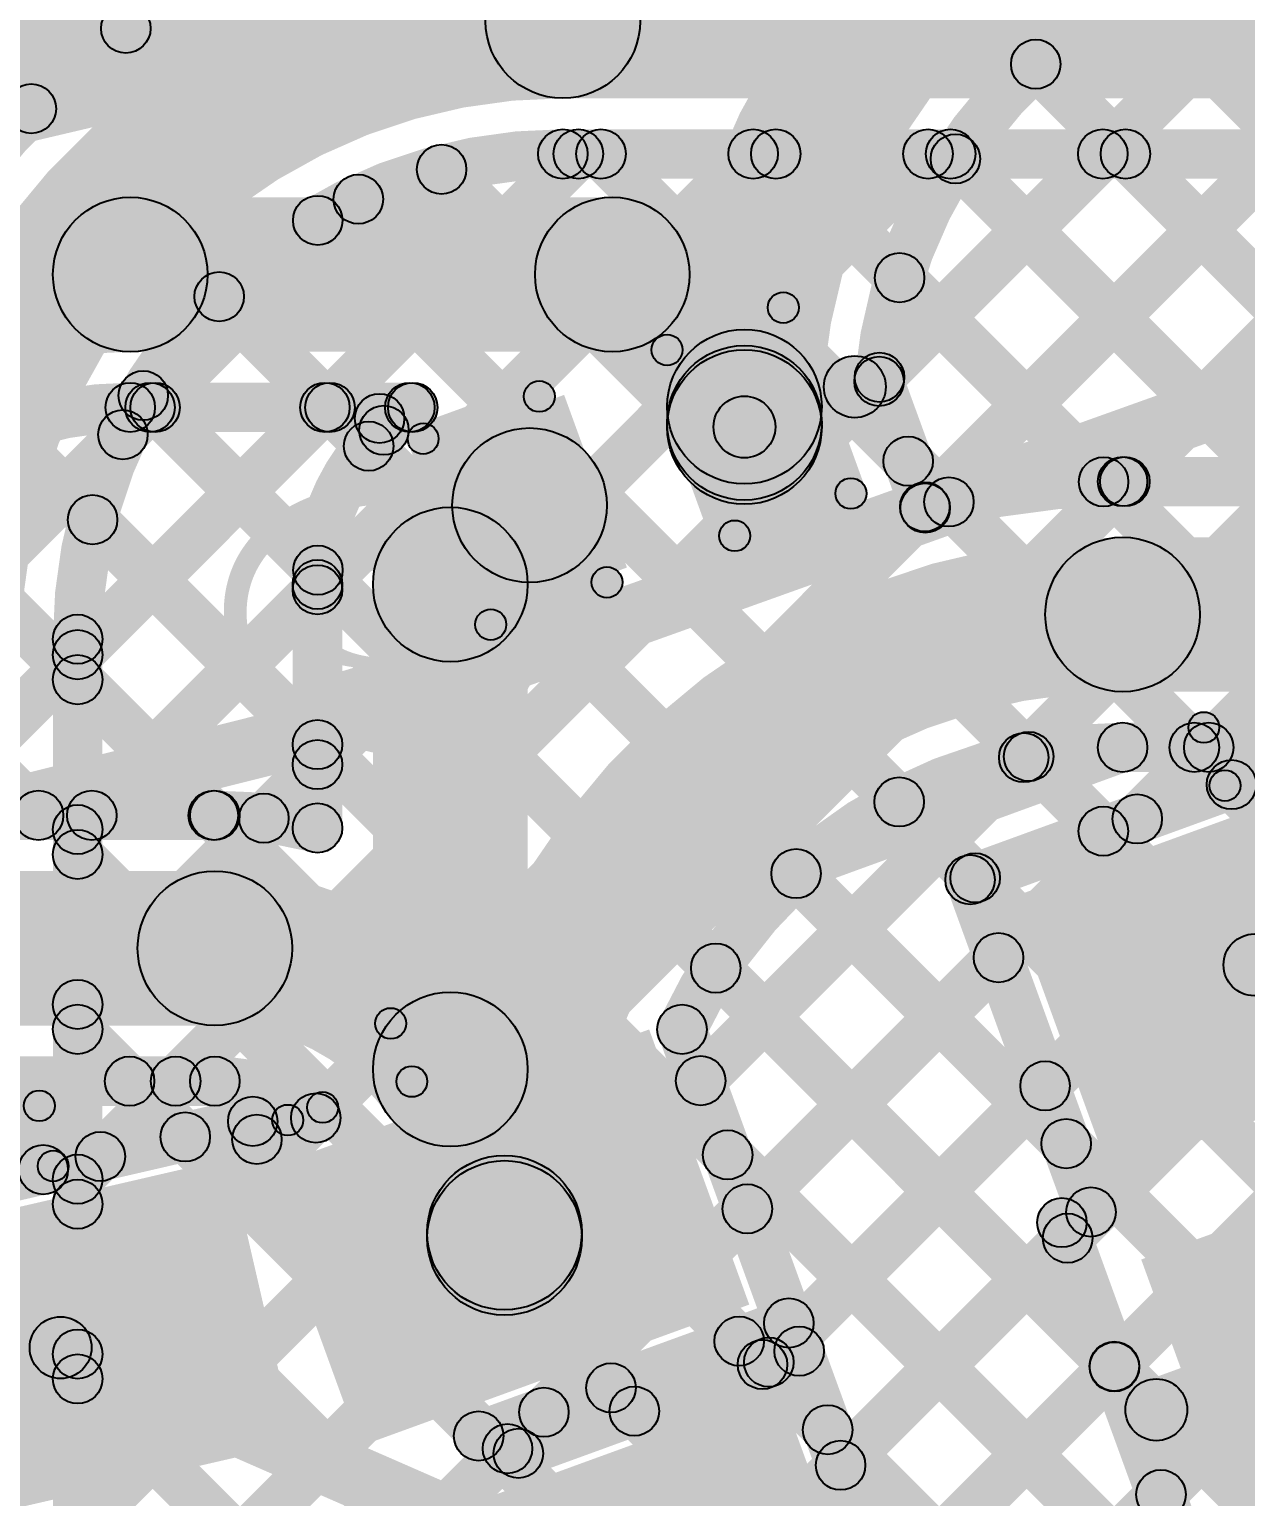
# Model space of a CAD drawing. Header units: millimetres. Extents: x -2.17 to 2.17, y -2.17 to 2.17.
# Drawn here: x 0.4357 to 0.6325, y -1.6943 to -1.457 of the extents above; entities that cross this region are included whole.
import ezdxf

# ---------------------------------------------------------------- set-up
doc = ezdxf.new("R2010")
doc.units = ezdxf.units.MM
doc.header["$MEASUREMENT"] = 0
for name, color, linetype in [('BottomLayer', 5, 'Continuous'), ('Mechanical2', 216, 'Continuous'), ('TopLayer', 1, 'Continuous'), ('TopOverlay', 2, 'Continuous'), ('TopPaste', 8, 'Continuous'), ('TopSolder', 216, 'Continuous')]:
    doc.layers.add(name, color=color, linetype=linetype)

# ---------------------------------------------------------------- blocks, each defined once
blk = doc.blocks.new('WS2812B_M____140')
at = {"layer": 'TopLayer'}
blk.add_hatch(color=1, dxfattribs=at).paths.add_polyline_path([(0.03504, 0.05079), (0.09409, 0.05079), (0.09409, 0.01142), (0.03504, 0.01142)])
at = {"layer": 'TopOverlay'}
for points in [[(-0.07, 0.0675), (-0.07, 0.0725), (0.07, 0.0725), (0.07, 0.0675)], [(0.0675, 0.07), (0.0725, 0.07), (0.0725, 0.06), (0.0675, 0.06)]]:
    blk.add_hatch(color=2, dxfattribs=at).paths.add_polyline_path(points)
h = blk.add_hatch(color=2, dxfattribs=at)
edge = h.paths.add_edge_path()
edge.add_arc((0.07, 0.07), 0.0025, 0, 360)
h = blk.add_hatch(color=2, dxfattribs=at)
edge = h.paths.add_edge_path()
edge.add_arc((0.07, 0.07), 0.0025, 0, 360)
h = blk.add_hatch(color=2, dxfattribs=at)
edge = h.paths.add_edge_path()
edge.add_arc((0.07, 0.06), 0.0025, 0, 360)
at = {"layer": 'TopPaste'}
blk.add_hatch(color=8, dxfattribs=at).paths.add_polyline_path([(0.03504, 0.05079), (0.09409, 0.05079), (0.09409, 0.01142), (0.03504, 0.01142)])
at = {"layer": 'TopSolder'}
blk.add_hatch(color=216, dxfattribs=at).paths.add_polyline_path([(0.03104, 0.05479), (0.09809, 0.05479), (0.09809, 0.00742), (0.03104, 0.00742)])
at = {"layer": 'TopOverlay'}
for centre in [(0.07, 0.07), (0.07, 0.07), (0.07, 0.06)]:
    blk.add_circle(centre, 0.0025, dxfattribs=at)
blk = doc.blocks.new('WS2812B_M____141')
at = {"layer": 'TopLayer'}
for points in [[(-0.09409, 0.05079), (-0.03504, 0.05079), (-0.03504, 0.01142), (-0.09409, 0.01142)], [(0.03504, 0.05079), (0.09409, 0.05079), (0.09409, 0.01142), (0.03504, 0.01142)], [(-0.09409, -0.01142), (-0.03504, -0.01142), (-0.03504, -0.05079), (-0.09409, -0.05079)], [(0.03504, -0.01142), (0.09409, -0.01142), (0.09409, -0.05079), (0.03504, -0.05079)]]:
    blk.add_hatch(color=1, dxfattribs=at).paths.add_polyline_path(points)
at = {"layer": 'TopOverlay'}
h = blk.add_hatch(color=2, dxfattribs=at)
edge = h.paths.add_edge_path()
edge.add_arc((-0.07, 0.07), 0.0025, 0, 360)
h = blk.add_hatch(color=2, dxfattribs=at)
edge = h.paths.add_edge_path()
edge.add_arc((-0.07, 0.07), 0.0025, 0, 360)
for points in [[(-0.07, 0.0675), (-0.07, 0.0725), (0.07, 0.0725), (0.07, 0.0675)], [(-0.0725, 0.07), (-0.0675, 0.07), (-0.0675, 0.06), (-0.0725, 0.06)], [(0.0675, 0.07), (0.0725, 0.07), (0.0725, 0.06), (0.0675, 0.06)]]:
    blk.add_hatch(color=2, dxfattribs=at).paths.add_polyline_path(points)
h = blk.add_hatch(color=2, dxfattribs=at)
edge = h.paths.add_edge_path()
edge.add_arc((0.07, 0.07), 0.0025, 0, 360)
h = blk.add_hatch(color=2, dxfattribs=at)
edge = h.paths.add_edge_path()
edge.add_arc((0.07, 0.07), 0.0025, 0, 360)
h = blk.add_hatch(color=2, dxfattribs=at)
edge = h.paths.add_edge_path()
edge.add_arc((-0.091, 0.061), 0.0025, 0, 360)
h = blk.add_hatch(color=2, dxfattribs=at)
edge = h.paths.add_edge_path()
edge.add_arc((-0.085, 0.061), 0.0025, 0, 360)
h = blk.add_hatch(color=2, dxfattribs=at)
edge = h.paths.add_edge_path()
edge.add_arc((-0.07, 0.06), 0.0025, 0, 360)
h = blk.add_hatch(color=2, dxfattribs=at)
edge = h.paths.add_edge_path()
edge.add_arc((0.07, 0.06), 0.0025, 0, 360)
at = {"layer": 'TopPaste'}
for points in [[(-0.09409, 0.05079), (-0.03504, 0.05079), (-0.03504, 0.01142), (-0.09409, 0.01142)], [(0.03504, 0.05079), (0.09409, 0.05079), (0.09409, 0.01142), (0.03504, 0.01142)], [(-0.09409, -0.01142), (-0.03504, -0.01142), (-0.03504, -0.05079), (-0.09409, -0.05079)], [(0.03504, -0.01142), (0.09409, -0.01142), (0.09409, -0.05079), (0.03504, -0.05079)]]:
    blk.add_hatch(color=8, dxfattribs=at).paths.add_polyline_path(points)
at = {"layer": 'TopSolder'}
for points in [[(-0.09809, 0.05479), (-0.03104, 0.05479), (-0.03104, 0.00742), (-0.09809, 0.00742)], [(0.03104, 0.05479), (0.09809, 0.05479), (0.09809, 0.00742), (0.03104, 0.00742)], [(-0.09809, -0.00742), (-0.03104, -0.00742), (-0.03104, -0.05479), (-0.09809, -0.05479)], [(0.03104, -0.00742), (0.09809, -0.00742), (0.09809, -0.05479), (0.03104, -0.05479)]]:
    blk.add_hatch(color=216, dxfattribs=at).paths.add_polyline_path(points)
at = {"layer": 'TopOverlay', "const_width": 0.005}
blk.add_lwpolyline([(-0.085, 0.061, 1), (-0.091, 0.061, 1)], format="xyb", close=True, dxfattribs=at)
at = {"layer": 'TopOverlay'}
for centre in [(-0.07, 0.07), (-0.07, 0.07), (0.07, 0.07), (0.07, 0.07), (-0.091, 0.061), (-0.085, 0.061), (-0.07, 0.06), (0.07, 0.06)]:
    blk.add_circle(centre, 0.0025, dxfattribs=at)
blk = doc.blocks.new('C__0402_317')
at = {"layer": 'TopLayer'}
for points in [[(-0.0275, -0.0125), (-0.0275, 0.0125), (-0.0095, 0.0125), (-0.0095, -0.0125)], [(0.0095, -0.0125), (0.0095, 0.0125), (0.0275, 0.0125), (0.0275, -0.0125)]]:
    blk.add_hatch(color=1, dxfattribs=at).paths.add_polyline_path(points)
at = {"layer": 'TopOverlay'}
h = blk.add_hatch(color=2, dxfattribs=at)
edge = h.paths.add_edge_path()
edge.add_arc((-0.031, 0.016), 0.0025, 0, 360)
h = blk.add_hatch(color=2, dxfattribs=at)
edge = h.paths.add_edge_path()
edge.add_arc((-0.031, 0.016), 0.0025, 0, 360)
for points in [[(-0.011, 0.0185), (-0.011, 0.0135), (-0.031, 0.0135), (-0.031, 0.0185)], [(0.031, 0.0185), (0.031, 0.0135), (0.011, 0.0135), (0.011, 0.0185)], [(-0.0285, -0.016), (-0.0335, -0.016), (-0.0335, 0.016), (-0.0285, 0.016)], [(0.0335, -0.016), (0.0285, -0.016), (0.0285, 0.016), (0.0335, 0.016)], [(-0.011, -0.0135), (-0.011, -0.0185), (-0.031, -0.0185), (-0.031, -0.0135)], [(0.031, -0.0135), (0.031, -0.0185), (0.011, -0.0185), (0.011, -0.0135)]]:
    blk.add_hatch(color=2, dxfattribs=at).paths.add_polyline_path(points)
h = blk.add_hatch(color=2, dxfattribs=at)
edge = h.paths.add_edge_path()
edge.add_arc((-0.011, 0.016), 0.0025, 0, 360)
h = blk.add_hatch(color=2, dxfattribs=at)
edge = h.paths.add_edge_path()
edge.add_arc((0.011, 0.016), 0.0025, 0, 360)
h = blk.add_hatch(color=2, dxfattribs=at)
edge = h.paths.add_edge_path()
edge.add_arc((0.031, 0.016), 0.0025, 0, 360)
h = blk.add_hatch(color=2, dxfattribs=at)
edge = h.paths.add_edge_path()
edge.add_arc((0.031, 0.016), 0.0025, 0, 360)
h = blk.add_hatch(color=2, dxfattribs=at)
edge = h.paths.add_edge_path()
edge.add_arc((-0.031, -0.016), 0.0025, 0, 360)
h = blk.add_hatch(color=2, dxfattribs=at)
edge = h.paths.add_edge_path()
edge.add_arc((-0.031, -0.016), 0.0025, 0, 360)
h = blk.add_hatch(color=2, dxfattribs=at)
edge = h.paths.add_edge_path()
edge.add_arc((-0.011, -0.016), 0.0025, 0, 360)
h = blk.add_hatch(color=2, dxfattribs=at)
edge = h.paths.add_edge_path()
edge.add_arc((0.011, -0.016), 0.0025, 0, 360)
h = blk.add_hatch(color=2, dxfattribs=at)
edge = h.paths.add_edge_path()
edge.add_arc((0.031, -0.016), 0.0025, 0, 360)
h = blk.add_hatch(color=2, dxfattribs=at)
edge = h.paths.add_edge_path()
edge.add_arc((0.031, -0.016), 0.0025, 0, 360)
at = {"layer": 'TopPaste'}
for points in [[(-0.0275, -0.0125), (-0.0275, 0.0125), (-0.0095, 0.0125), (-0.0095, -0.0125)], [(0.0095, -0.0125), (0.0095, 0.0125), (0.0275, 0.0125), (0.0275, -0.0125)]]:
    blk.add_hatch(color=8, dxfattribs=at).paths.add_polyline_path(points)
at = {"layer": 'TopSolder'}
for points in [[(-0.02986, -0.01486), (-0.02986, 0.01486), (-0.00714, 0.01486), (-0.00714, -0.01486)], [(0.00714, -0.01486), (0.00714, 0.01486), (0.02986, 0.01486), (0.02986, -0.01486)]]:
    blk.add_hatch(color=216, dxfattribs=at).paths.add_polyline_path(points)
at = {"layer": 'TopOverlay'}
for centre in [(-0.031, 0.016), (-0.031, 0.016), (-0.011, 0.016), (0.011, 0.016), (0.031, 0.016), (0.031, 0.016), (-0.031, -0.016), (-0.031, -0.016), (-0.011, -0.016), (0.011, -0.016), (0.031, -0.016), (0.031, -0.016)]:
    blk.add_circle(centre, 0.0025, dxfattribs=at)

msp = doc.modelspace()

# ---------------------------------------------------------------- hatches: boundary and pattern name
at = {"layer": 'BottomLayer'}
for points in [[(0.34549, -1.54865), (0.33983, -1.54299), (0.92717, -0.95565), (0.93283, -0.96131)], [(0.33983, -1.351), (0.34549, -1.34534), (0.45412, -1.45397), (0.44847, -1.45963)], [(0.33983, -1.37928), (0.34549, -1.37363), (0.43882, -1.46696), (0.43317, -1.47262)], [(0.522, -1.46811), (0.522, -1.44311), (1.388, -1.44311), (1.388, -1.46811)], [(0.522, -1.48111), (0.522, -1.47311), (1.388, -1.47311), (1.388, -1.48111)], [(0.44243, -1.87597), (0.43677, -1.87032), (0.83281, -1.47428), (0.83846, -1.47994)], [(0.44633, -1.84379), (0.44067, -1.83813), (0.80452, -1.47428), (0.81018, -1.47994)], [(0.44633, -1.81551), (0.44067, -1.80985), (0.77624, -1.47428), (0.78189, -1.47994)], [(0.44633, -1.78722), (0.44067, -1.78156), (0.74795, -1.47428), (0.75361, -1.47994)], [(0.44633, -1.58923), (0.44067, -1.58357), (0.54996, -1.47428), (0.55562, -1.47994)], [(0.44633, -1.56095), (0.44067, -1.55529), (0.52168, -1.47428), (0.52734, -1.47994)], [(0.44633, -1.61752), (0.44067, -1.61186), (0.57825, -1.47428), (0.5839, -1.47994)], [(0.44633, -1.73065), (0.44067, -1.725), (0.69139, -1.47428), (0.69704, -1.47994)], [(0.44633, -1.70237), (0.44067, -1.69671), (0.6631, -1.47428), (0.66876, -1.47994)], [(0.44633, -1.75894), (0.44067, -1.75328), (0.71967, -1.47428), (0.72533, -1.47994)], [(0.44633, -1.6458), (0.44067, -1.64014), (0.60653, -1.47428), (0.61219, -1.47994)], [(0.44633, -1.67408), (0.44067, -1.66843), (0.63482, -1.47428), (0.64047, -1.47994)], [(0.52534, -1.47994), (0.531, -1.47428), (0.91211, -1.85539), (0.90645, -1.86105)], [(0.55363, -1.47994), (0.55928, -1.47428), (0.93223, -1.84723), (0.92657, -1.85289)], [(0.58191, -1.47994), (0.58757, -1.47428), (0.95235, -1.83906), (0.94669, -1.84472)], [(0.61019, -1.47994), (0.61585, -1.47428), (0.97067, -1.8291), (0.96502, -1.83476)], [(0.49955, -1.48243), (0.50521, -1.47677), (0.89199, -1.86356), (0.88633, -1.86922)], [(0.45364, -1.52535), (0.44799, -1.51969), (0.48608, -1.4816), (0.49174, -1.48726)], [(0.47952, -1.49069), (0.48518, -1.48503), (0.87187, -1.87172), (0.86621, -1.87738)], [(0.46357, -1.50302), (0.46923, -1.49737), (0.85175, -1.87989), (0.84609, -1.88554)], [(0.45129, -1.51902), (0.45694, -1.51336), (0.83163, -1.88805), (0.82597, -1.89371)], [(0.44309, -1.53911), (0.44875, -1.53345), (0.81144, -1.89615), (0.80578, -1.9018)], [(0.4475, -1.84261), (0.4395, -1.84261), (0.4395, -1.55561), (0.4475, -1.55561)], [(0.44067, -1.56497), (0.44633, -1.55932), (0.79116, -1.90415), (0.78551, -1.90981)], [(0.44067, -1.59326), (0.44633, -1.5876), (0.77089, -1.91216), (0.76523, -1.91782)], [(0.44067, -1.62154), (0.44633, -1.61589), (0.75061, -1.92017), (0.74495, -1.92582)], [(0.44067, -1.64983), (0.44633, -1.64417), (0.73033, -1.92817), (0.72467, -1.93383)], [(0.44067, -1.67811), (0.44633, -1.67246), (0.71005, -1.93618), (0.7044, -1.94184)]]:
    msp.add_hatch(color=5, dxfattribs=at).paths.add_polyline_path(points)
h = msp.add_hatch(color=5, dxfattribs=at)
edge = h.paths.add_edge_path()
edge.add_arc((0.522, -1.45561), 0.0125, 0, 360)
h = msp.add_hatch(color=5, dxfattribs=at)
edge = h.paths.add_edge_path()
edge.add_arc((0.522, -1.45561), 0.0125, 0, 360)
h = msp.add_hatch(color=5, dxfattribs=at)
edge = h.paths.add_edge_path()
edge.add_arc((0.45129, -1.4568), 0.004, 0, 360)
h = msp.add_hatch(color=5, dxfattribs=at)
edge = h.paths.add_edge_path()
edge.add_arc((0.436, -1.46979), 0.004, 0, 360)
h = msp.add_hatch(color=5, dxfattribs=at)
edge = h.paths.add_edge_path()
edge.add_arc((0.522, -1.47711), 0.004, 0, 360)
h = msp.add_hatch(color=5, dxfattribs=at)
edge = h.paths.add_edge_path()
edge.add_arc((0.522, -1.47711), 0.004, 0, 360)
h = msp.add_hatch(color=5, dxfattribs=at)
edge = h.paths.add_edge_path()
edge.add_arc((0.52451, -1.47711), 0.004, 0, 360)
h = msp.add_hatch(color=5, dxfattribs=at)
edge = h.paths.add_edge_path()
edge.add_arc((0.52817, -1.47711), 0.004, 0, 360)
h = msp.add_hatch(color=5, dxfattribs=at)
edge = h.paths.add_edge_path()
edge.add_arc((0.55279, -1.47711), 0.004, 0, 360)
h = msp.add_hatch(color=5, dxfattribs=at)
edge = h.paths.add_edge_path()
edge.add_arc((0.55645, -1.47711), 0.004, 0, 360)
h = msp.add_hatch(color=5, dxfattribs=at)
edge = h.paths.add_edge_path()
edge.add_arc((0.58108, -1.47711), 0.004, 0, 360)
h = msp.add_hatch(color=5, dxfattribs=at)
edge = h.paths.add_edge_path()
edge.add_arc((0.58474, -1.47711), 0.004, 0, 360)
h = msp.add_hatch(color=5, dxfattribs=at)
edge = h.paths.add_edge_path()
edge.add_arc((0.60936, -1.47711), 0.004, 0, 360)
h = msp.add_hatch(color=5, dxfattribs=at)
edge = h.paths.add_edge_path()
edge.add_arc((0.61302, -1.47711), 0.004, 0, 360)
h = msp.add_hatch(color=5, dxfattribs=at)
edge = h.paths.add_edge_path()
edge.add_arc((0.50238, -1.4796), 0.004, 0, 360)
h = msp.add_hatch(color=5, dxfattribs=at)
edge = h.paths.add_edge_path()
edge.add_arc((0.48891, -1.48443), 0.004, 0, 360)
h = msp.add_hatch(color=5, dxfattribs=at)
edge = h.paths.add_edge_path()
edge.add_arc((0.48235, -1.48786), 0.004, 0, 360)
h = msp.add_hatch(color=5, dxfattribs=at)
edge = h.paths.add_edge_path()
edge.add_arc((0.4664, -1.50019), 0.004, 0, 360)
h = msp.add_hatch(color=5, dxfattribs=at)
edge = h.paths.add_edge_path()
edge.add_arc((0.45411, -1.51619), 0.004, 0, 360)
h = msp.add_hatch(color=5, dxfattribs=at)
edge = h.paths.add_edge_path()
edge.add_arc((0.45082, -1.52252), 0.004, 0, 360)
h = msp.add_hatch(color=5, dxfattribs=at)
edge = h.paths.add_edge_path()
edge.add_arc((0.44592, -1.53628), 0.004, 0, 360)
h = msp.add_hatch(color=5, dxfattribs=at)
edge = h.paths.add_edge_path()
edge.add_arc((0.4435, -1.55561), 0.004, 0, 360)
h = msp.add_hatch(color=5, dxfattribs=at)
edge = h.paths.add_edge_path()
edge.add_arc((0.4435, -1.55561), 0.004, 0, 360)
h = msp.add_hatch(color=5, dxfattribs=at)
edge = h.paths.add_edge_path()
edge.add_arc((0.4435, -1.55812), 0.004, 0, 360)
h = msp.add_hatch(color=5, dxfattribs=at)
edge = h.paths.add_edge_path()
edge.add_arc((0.4435, -1.56215), 0.004, 0, 360)
h = msp.add_hatch(color=5, dxfattribs=at)
edge = h.paths.add_edge_path()
edge.add_arc((0.4435, -1.5864), 0.004, 0, 360)
h = msp.add_hatch(color=5, dxfattribs=at)
edge = h.paths.add_edge_path()
edge.add_arc((0.4435, -1.59043), 0.004, 0, 360)
h = msp.add_hatch(color=5, dxfattribs=at)
edge = h.paths.add_edge_path()
edge.add_arc((0.4435, -1.61469), 0.004, 0, 360)
h = msp.add_hatch(color=5, dxfattribs=at)
edge = h.paths.add_edge_path()
edge.add_arc((0.4435, -1.61872), 0.004, 0, 360)
h = msp.add_hatch(color=5, dxfattribs=at)
edge = h.paths.add_edge_path()
edge.add_arc((0.4435, -1.64297), 0.004, 0, 360)
h = msp.add_hatch(color=5, dxfattribs=at)
edge = h.paths.add_edge_path()
edge.add_arc((0.4435, -1.647), 0.004, 0, 360)
h = msp.add_hatch(color=5, dxfattribs=at)
edge = h.paths.add_edge_path()
edge.add_arc((0.4435, -1.67126), 0.004, 0, 360)
h = msp.add_hatch(color=5, dxfattribs=at)
edge = h.paths.add_edge_path()
edge.add_arc((0.4435, -1.67528), 0.004, 0, 360)
at = {"layer": 'TopLayer'}
for points in [[(0.57606, -1.51607), (0.5704, -1.51041), (0.64119, -1.43963), (0.64684, -1.44529)], [(0.58339, -1.53702), (0.57773, -1.53137), (0.66982, -1.43928), (0.67547, -1.44494)], [(0.61233, -1.45379), (0.61799, -1.44814), (0.67199, -1.50214), (0.66634, -1.5078)], [(0.59568, -1.46542), (0.60133, -1.45976), (0.66885, -1.52728), (0.66319, -1.53294)], [(0.61576, -1.53294), (0.6101, -1.52728), (0.66634, -1.47105), (0.67199, -1.4767)], [(0.58269, -1.48072), (0.58835, -1.47507), (0.64057, -1.52728), (0.63491, -1.53294)], [(0.45201, -1.50911), (0.45201, -1.48411), (0.53, -1.48411), (0.53, -1.50911)], [(0.57365, -1.49996), (0.57931, -1.4943), (0.61232, -1.52732), (0.60666, -1.53298)], [(0.55309, -1.52598), (0.54967, -1.51658), (0.56753, -1.51009), (0.57095, -1.51948)], [(0.45201, -1.52211), (0.45201, -1.51411), (0.49724, -1.51411), (0.49724, -1.52211)], [(0.49372, -1.52365), (0.49098, -1.51613), (0.49587, -1.51435), (0.49861, -1.52187)], [(0.56941, -1.51526), (0.57693, -1.51253), (0.58439, -1.53301), (0.57687, -1.53575)], [(0.40167, -1.57732), (0.39601, -1.57167), (0.4524, -1.51528), (0.45805, -1.52094)], [(0.42034, -1.58694), (0.41468, -1.58128), (0.48068, -1.51528), (0.48634, -1.52094)], [(0.4532, -1.52094), (0.45886, -1.51528), (0.4852, -1.54162), (0.47955, -1.54728)], [(0.48149, -1.52094), (0.48715, -1.51528), (0.49342, -1.52156), (0.48776, -1.52721)], [(0.4288, -1.52482), (0.43446, -1.51916), (0.48513, -1.56983), (0.47947, -1.57549)], [(0.56388, -1.52061), (0.53888, -1.52061), (0.53888, -1.51799), (0.56388, -1.51799)], [(0.56388, -1.52128), (0.53888, -1.52128), (0.53888, -1.52061), (0.56388, -1.52061)], [(0.57504, -1.52964), (0.5807, -1.52399), (0.58729, -1.53057), (0.58163, -1.53623)], [(0.61256, -1.53411), (0.61256, -1.52611), (0.66917, -1.52611), (0.66917, -1.53411)], [(0.41144, -1.53575), (0.4171, -1.53009), (0.46829, -1.58128), (0.46264, -1.58694)], [(0.61256, -1.56411), (0.61256, -1.53911), (0.68154, -1.53911), (0.68154, -1.56411)], [(0.44862, -1.58694), (0.44296, -1.58128), (0.47947, -1.54478), (0.48513, -1.55043)], [(0.39938, -1.55196), (0.40503, -1.54631), (0.44001, -1.58128), (0.43435, -1.58694)], [(0.4863, -1.58616), (0.4783, -1.58616), (0.4783, -1.54676), (0.4863, -1.54676)], [(0.5163, -1.62519), (0.4913, -1.62519), (0.4913, -1.54676), (0.5163, -1.54676)], [(0.58926, -1.59828), (0.58652, -1.59076), (0.64535, -1.56935), (0.64809, -1.57687)], [(0.61776, -1.58751), (0.6121, -1.58185), (0.62367, -1.57028), (0.62933, -1.57594)], [(0.61256, -1.57711), (0.61256, -1.56911), (0.64672, -1.56911), (0.64672, -1.57711)], [(0.62134, -1.57594), (0.627, -1.57028), (0.63302, -1.5763), (0.62736, -1.58196)], [(0.47644, -1.5874), (0.47079, -1.58174), (0.47947, -1.57306), (0.48513, -1.57872)], [(0.54713, -1.62986), (0.54147, -1.6242), (0.59374, -1.57193), (0.5994, -1.57758)], [(0.59454, -1.57742), (0.6002, -1.57177), (0.61228, -1.58385), (0.60662, -1.5895)], [(0.40858, -1.58811), (0.40858, -1.58011), (0.4657, -1.58011), (0.4657, -1.58811)], [(0.57359, -1.58475), (0.57924, -1.5791), (0.59154, -1.59139), (0.58588, -1.59705)], [(0.55691, -1.59636), (0.56257, -1.59071), (0.60626, -1.63439), (0.6006, -1.64005)], [(0.40858, -1.61811), (0.40858, -1.59311), (0.4657, -1.59311), (0.4657, -1.61811)], [(0.58413, -1.59589), (0.59165, -1.59315), (0.61121, -1.64691), (0.60369, -1.64965)], [(0.55467, -1.65059), (0.54902, -1.64493), (0.58965, -1.6043), (0.59531, -1.60996)], [(0.54392, -1.61165), (0.54957, -1.60599), (0.61408, -1.6705), (0.60842, -1.67616)], [(0.53752, -1.62009), (0.54504, -1.61736), (0.56233, -1.66488), (0.55481, -1.66761)], [(0.40858, -1.63111), (0.40858, -1.62311), (0.4657, -1.62311), (0.4657, -1.63111)], [(0.42078, -1.62994), (0.42644, -1.62428), (0.44076, -1.6386), (0.4351, -1.64426)], [(0.45, -1.64213), (0.44434, -1.63647), (0.45653, -1.62428), (0.46219, -1.62994)], [(0.44907, -1.62994), (0.45472, -1.62428), (0.46374, -1.6333), (0.45808, -1.63895)], [(0.55815, -1.6754), (0.55249, -1.66975), (0.5972, -1.62504), (0.60285, -1.6307)], [(0.39765, -1.65484), (0.39585, -1.64704), (0.47093, -1.62971), (0.47273, -1.6375)], [(0.47387, -1.64028), (0.47113, -1.63276), (0.48065, -1.6293), (0.48338, -1.63682)], [(0.54584, -1.64186), (0.55149, -1.6362), (0.62423, -1.70893), (0.61857, -1.71459)], [(0.60412, -1.65375), (0.60139, -1.64623), (0.60609, -1.64452), (0.60882, -1.65204)], [(0.56977, -1.69207), (0.56411, -1.68641), (0.60084, -1.64968), (0.6065, -1.65533)], [(0.599, -1.65136), (0.60651, -1.64862), (0.62754, -1.70639), (0.62002, -1.70913)], [(0.52506, -1.65247), (0.50006, -1.65247), (0.50006, -1.65161), (0.52506, -1.65161)], [(0.50975, -1.68827), (0.50701, -1.68075), (0.5572, -1.66249), (0.55994, -1.67)], [(0.61974, -1.68497), (0.61632, -1.67557), (0.65347, -1.66206), (0.65689, -1.67145)], [(0.43874, -1.6748), (0.44275, -1.66564), (0.53584, -1.70634), (0.53183, -1.7155)], [(0.5477, -1.672), (0.55336, -1.66634), (0.55713, -1.67012), (0.55147, -1.67577)], [(0.51617, -1.69108), (0.51343, -1.68356), (0.55886, -1.66703), (0.56159, -1.67455)], [(0.55647, -1.67216), (0.56398, -1.66942), (0.58361, -1.72333), (0.57609, -1.72607)], [(0.57732, -1.7128), (0.57166, -1.70715), (0.60839, -1.67041), (0.61405, -1.67607)], [(0.52696, -1.67955), (0.53262, -1.67389), (0.53639, -1.67766), (0.53073, -1.68332)], [(0.51588, -1.68938), (0.51022, -1.68373), (0.51611, -1.67784), (0.52177, -1.6835)], [(0.50678, -1.68818), (0.50998, -1.68085), (0.5164, -1.68366), (0.5132, -1.69099)], [(0.56202, -1.68633), (0.56768, -1.68067), (0.61137, -1.72436), (0.60571, -1.73001)], [(0.56812, -1.75029), (0.56246, -1.74463), (0.61594, -1.69115), (0.62159, -1.69681)]]:
    msp.add_hatch(color=1, dxfattribs=at).paths.add_polyline_path(points)
h = msp.add_hatch(color=1, dxfattribs=at)
edge = h.paths.add_edge_path()
edge.add_arc((0.59851, -1.46259), 0.004, 0, 360)
h = msp.add_hatch(color=1, dxfattribs=at)
edge = h.paths.add_edge_path()
edge.add_arc((0.58552, -1.4779), 0.004, 0, 360)
h = msp.add_hatch(color=1, dxfattribs=at)
edge = h.paths.add_edge_path()
edge.add_arc((0.45201, -1.49661), 0.0125, 0, 360)
h = msp.add_hatch(color=1, dxfattribs=at)
edge = h.paths.add_edge_path()
edge.add_arc((0.45201, -1.49661), 0.0125, 0, 360)
h = msp.add_hatch(color=1, dxfattribs=at)
edge = h.paths.add_edge_path()
edge.add_arc((0.53, -1.49661), 0.0125, 0, 360)
h = msp.add_hatch(color=1, dxfattribs=at)
edge = h.paths.add_edge_path()
edge.add_arc((0.53, -1.49661), 0.0125, 0, 360)
h = msp.add_hatch(color=1, dxfattribs=at)
edge = h.paths.add_edge_path()
edge.add_arc((0.57648, -1.49713), 0.004, 0, 360)
h = msp.add_hatch(color=1, dxfattribs=at)
edge = h.paths.add_edge_path()
edge.add_arc((0.55138, -1.51799), 0.0125, 0, 360)
h = msp.add_hatch(color=1, dxfattribs=at)
edge = h.paths.add_edge_path()
edge.add_arc((0.55138, -1.51799), 0.0125, 0, 360)
h = msp.add_hatch(color=1, dxfattribs=at)
edge = h.paths.add_edge_path()
edge.add_arc((0.55138, -1.52061), 0.0125, 0, 360)
h = msp.add_hatch(color=1, dxfattribs=at)
edge = h.paths.add_edge_path()
edge.add_arc((0.55138, -1.52061), 0.0125, 0, 360)
h = msp.add_hatch(color=1, dxfattribs=at)
edge = h.paths.add_edge_path()
edge.add_arc((0.55138, -1.52061), 0.0125, 0, 360)
h = msp.add_hatch(color=1, dxfattribs=at)
edge = h.paths.add_edge_path()
edge.add_arc((0.55138, -1.52128), 0.0125, 0, 360)
h = msp.add_hatch(color=1, dxfattribs=at)
edge = h.paths.add_edge_path()
edge.add_arc((0.57323, -1.51324), 0.004, 0, 360)
h = msp.add_hatch(color=1, dxfattribs=at)
edge = h.paths.add_edge_path()
edge.add_arc((0.56924, -1.51478), 0.005, 0, 360)
h = msp.add_hatch(color=1, dxfattribs=at)
edge = h.paths.add_edge_path()
edge.add_arc((0.57317, -1.5139), 0.004, 0, 360)
h = msp.add_hatch(color=1, dxfattribs=at)
edge = h.paths.add_edge_path()
edge.add_arc((0.57317, -1.5139), 0.004, 0, 360)
h = msp.add_hatch(color=1, dxfattribs=at)
edge = h.paths.add_edge_path()
edge.add_arc((0.45201, -1.51811), 0.004, 0, 360)
h = msp.add_hatch(color=1, dxfattribs=at)
edge = h.paths.add_edge_path()
edge.add_arc((0.45201, -1.51811), 0.004, 0, 360)
h = msp.add_hatch(color=1, dxfattribs=at)
edge = h.paths.add_edge_path()
edge.add_arc((0.45522, -1.51811), 0.004, 0, 360)
h = msp.add_hatch(color=1, dxfattribs=at)
edge = h.paths.add_edge_path()
edge.add_arc((0.45603, -1.51811), 0.004, 0, 360)
h = msp.add_hatch(color=1, dxfattribs=at)
edge = h.paths.add_edge_path()
edge.add_arc((0.48351, -1.51811), 0.004, 0, 360)
h = msp.add_hatch(color=1, dxfattribs=at)
edge = h.paths.add_edge_path()
edge.add_arc((0.48432, -1.51811), 0.004, 0, 360)
h = msp.add_hatch(color=1, dxfattribs=at)
edge = h.paths.add_edge_path()
edge.add_arc((0.49724, -1.51811), 0.004, 0, 360)
h = msp.add_hatch(color=1, dxfattribs=at)
edge = h.paths.add_edge_path()
edge.add_arc((0.49724, -1.51811), 0.004, 0, 360)
h = msp.add_hatch(color=1, dxfattribs=at)
edge = h.paths.add_edge_path()
edge.add_arc((0.49772, -1.51811), 0.004, 0, 360)
h = msp.add_hatch(color=1, dxfattribs=at)
edge = h.paths.add_edge_path()
edge.add_arc((0.49235, -1.51989), 0.004, 0, 360)
h = msp.add_hatch(color=1, dxfattribs=at)
edge = h.paths.add_edge_path()
edge.add_arc((0.55138, -1.52128), 0.005, 0, 360)
h = msp.add_hatch(color=1, dxfattribs=at)
edge = h.paths.add_edge_path()
edge.add_arc((0.49305, -1.52181), 0.004, 0, 360)
h = msp.add_hatch(color=1, dxfattribs=at)
edge = h.paths.add_edge_path()
edge.add_arc((0.49305, -1.52181), 0.004, 0, 360)
h = msp.add_hatch(color=1, dxfattribs=at)
edge = h.paths.add_edge_path()
edge.add_arc((0.49059, -1.52438), 0.004, 0, 360)
h = msp.add_hatch(color=1, dxfattribs=at)
edge = h.paths.add_edge_path()
edge.add_arc((0.51662, -1.53394), 0.0125, 0, 360)
h = msp.add_hatch(color=1, dxfattribs=at)
edge = h.paths.add_edge_path()
edge.add_arc((0.57787, -1.52681), 0.004, 0, 360)
h = msp.add_hatch(color=1, dxfattribs=at)
edge = h.paths.add_edge_path()
edge.add_arc((0.60949, -1.53015), 0.004, 0, 360)
h = msp.add_hatch(color=1, dxfattribs=at)
edge = h.paths.add_edge_path()
edge.add_arc((0.61256, -1.53011), 0.004, 0, 360)
h = msp.add_hatch(color=1, dxfattribs=at)
edge = h.paths.add_edge_path()
edge.add_arc((0.61256, -1.53011), 0.004, 0, 360)
h = msp.add_hatch(color=1, dxfattribs=at)
edge = h.paths.add_edge_path()
edge.add_arc((0.61293, -1.53011), 0.004, 0, 360)
h = msp.add_hatch(color=1, dxfattribs=at)
edge = h.paths.add_edge_path()
edge.add_arc((0.58056, -1.5342), 0.004, 0, 360)
h = msp.add_hatch(color=1, dxfattribs=at)
edge = h.paths.add_edge_path()
edge.add_arc((0.58063, -1.53438), 0.004, 0, 360)
h = msp.add_hatch(color=1, dxfattribs=at)
edge = h.paths.add_edge_path()
edge.add_arc((0.58063, -1.53438), 0.004, 0, 360)
h = msp.add_hatch(color=1, dxfattribs=at)
edge = h.paths.add_edge_path()
edge.add_arc((0.58446, -1.5334), 0.004, 0, 360)
h = msp.add_hatch(color=1, dxfattribs=at)
edge = h.paths.add_edge_path()
edge.add_arc((0.5038, -1.54676), 0.0125, 0, 360)
h = msp.add_hatch(color=1, dxfattribs=at)
edge = h.paths.add_edge_path()
edge.add_arc((0.5038, -1.54676), 0.0125, 0, 360)
h = msp.add_hatch(color=1, dxfattribs=at)
edge = h.paths.add_edge_path()
edge.add_arc((0.48237, -1.54445), 0.004, 0, 360)
h = msp.add_hatch(color=1, dxfattribs=at)
edge = h.paths.add_edge_path()
edge.add_arc((0.61256, -1.55161), 0.0125, 0, 360)
h = msp.add_hatch(color=1, dxfattribs=at)
edge = h.paths.add_edge_path()
edge.add_arc((0.61256, -1.55161), 0.0125, 0, 360)
h = msp.add_hatch(color=1, dxfattribs=at)
edge = h.paths.add_edge_path()
edge.add_arc((0.4823, -1.54676), 0.004, 0, 360)
h = msp.add_hatch(color=1, dxfattribs=at)
edge = h.paths.add_edge_path()
edge.add_arc((0.4823, -1.54676), 0.004, 0, 360)
h = msp.add_hatch(color=1, dxfattribs=at)
edge = h.paths.add_edge_path()
edge.add_arc((0.4823, -1.54761), 0.004, 0, 360)
h = msp.add_hatch(color=1, dxfattribs=at)
edge = h.paths.add_edge_path()
edge.add_arc((0.4823, -1.57266), 0.004, 0, 360)
h = msp.add_hatch(color=1, dxfattribs=at)
edge = h.paths.add_edge_path()
edge.add_arc((0.59657, -1.57476), 0.004, 0, 360)
h = msp.add_hatch(color=1, dxfattribs=at)
edge = h.paths.add_edge_path()
edge.add_arc((0.59737, -1.57459), 0.004, 0, 360)
h = msp.add_hatch(color=1, dxfattribs=at)
edge = h.paths.add_edge_path()
edge.add_arc((0.61256, -1.57311), 0.004, 0, 360)
h = msp.add_hatch(color=1, dxfattribs=at)
edge = h.paths.add_edge_path()
edge.add_arc((0.61256, -1.57311), 0.004, 0, 360)
h = msp.add_hatch(color=1, dxfattribs=at)
edge = h.paths.add_edge_path()
edge.add_arc((0.62417, -1.57311), 0.004, 0, 360)
h = msp.add_hatch(color=1, dxfattribs=at)
edge = h.paths.add_edge_path()
edge.add_arc((0.6265, -1.57311), 0.004, 0, 360)
h = msp.add_hatch(color=1, dxfattribs=at)
edge = h.paths.add_edge_path()
edge.add_arc((0.4823, -1.57589), 0.004, 0, 360)
h = msp.add_hatch(color=1, dxfattribs=at)
edge = h.paths.add_edge_path()
edge.add_arc((0.63019, -1.57913), 0.004, 0, 360)
h = msp.add_hatch(color=1, dxfattribs=at)
edge = h.paths.add_edge_path()
edge.add_arc((0.57642, -1.58193), 0.004, 0, 360)
h = msp.add_hatch(color=1, dxfattribs=at)
edge = h.paths.add_edge_path()
edge.add_arc((0.43718, -1.58411), 0.004, 0, 360)
h = msp.add_hatch(color=1, dxfattribs=at)
edge = h.paths.add_edge_path()
edge.add_arc((0.44579, -1.58411), 0.004, 0, 360)
h = msp.add_hatch(color=1, dxfattribs=at)
edge = h.paths.add_edge_path()
edge.add_arc((0.46546, -1.58411), 0.004, 0, 360)
h = msp.add_hatch(color=1, dxfattribs=at)
edge = h.paths.add_edge_path()
edge.add_arc((0.4657, -1.58411), 0.004, 0, 360)
h = msp.add_hatch(color=1, dxfattribs=at)
edge = h.paths.add_edge_path()
edge.add_arc((0.4657, -1.58411), 0.004, 0, 360)
h = msp.add_hatch(color=1, dxfattribs=at)
edge = h.paths.add_edge_path()
edge.add_arc((0.47362, -1.58457), 0.004, 0, 360)
h = msp.add_hatch(color=1, dxfattribs=at)
edge = h.paths.add_edge_path()
edge.add_arc((0.61493, -1.58468), 0.004, 0, 360)
h = msp.add_hatch(color=1, dxfattribs=at)
edge = h.paths.add_edge_path()
edge.add_arc((0.4823, -1.58616), 0.004, 0, 360)
h = msp.add_hatch(color=1, dxfattribs=at)
edge = h.paths.add_edge_path()
edge.add_arc((0.4823, -1.58616), 0.004, 0, 360)
h = msp.add_hatch(color=1, dxfattribs=at)
edge = h.paths.add_edge_path()
edge.add_arc((0.60945, -1.58667), 0.004, 0, 360)
h = msp.add_hatch(color=1, dxfattribs=at)
edge = h.paths.add_edge_path()
edge.add_arc((0.55974, -1.59353), 0.004, 0, 360)
h = msp.add_hatch(color=1, dxfattribs=at)
edge = h.paths.add_edge_path()
edge.add_arc((0.58871, -1.59422), 0.004, 0, 360)
h = msp.add_hatch(color=1, dxfattribs=at)
edge = h.paths.add_edge_path()
edge.add_arc((0.58789, -1.59452), 0.004, 0, 360)
h = msp.add_hatch(color=1, dxfattribs=at)
edge = h.paths.add_edge_path()
edge.add_arc((0.58789, -1.59452), 0.004, 0, 360)
h = msp.add_hatch(color=1, dxfattribs=at)
edge = h.paths.add_edge_path()
edge.add_arc((0.4657, -1.60561), 0.0125, 0, 360)
h = msp.add_hatch(color=1, dxfattribs=at)
edge = h.paths.add_edge_path()
edge.add_arc((0.4657, -1.60561), 0.0125, 0, 360)
h = msp.add_hatch(color=1, dxfattribs=at)
edge = h.paths.add_edge_path()
edge.add_arc((0.59248, -1.60713), 0.004, 0, 360)
h = msp.add_hatch(color=1, dxfattribs=at)
edge = h.paths.add_edge_path()
edge.add_arc((0.6339, -1.6083), 0.005, 0, 360)
h = msp.add_hatch(color=1, dxfattribs=at)
edge = h.paths.add_edge_path()
edge.add_arc((0.54674, -1.60882), 0.004, 0, 360)
h = msp.add_hatch(color=1, dxfattribs=at)
edge = h.paths.add_edge_path()
edge.add_arc((0.5038, -1.62519), 0.0125, 0, 360)
h = msp.add_hatch(color=1, dxfattribs=at)
edge = h.paths.add_edge_path()
edge.add_arc((0.5038, -1.62519), 0.0125, 0, 360)
h = msp.add_hatch(color=1, dxfattribs=at)
edge = h.paths.add_edge_path()
edge.add_arc((0.5038, -1.62519), 0.0125, 0, 360)
h = msp.add_hatch(color=1, dxfattribs=at)
edge = h.paths.add_edge_path()
edge.add_arc((0.54128, -1.61873), 0.004, 0, 360)
h = msp.add_hatch(color=1, dxfattribs=at)
edge = h.paths.add_edge_path()
edge.add_arc((0.54128, -1.61873), 0.004, 0, 360)
h = msp.add_hatch(color=1, dxfattribs=at)
edge = h.paths.add_edge_path()
edge.add_arc((0.4519, -1.62711), 0.004, 0, 360)
h = msp.add_hatch(color=1, dxfattribs=at)
edge = h.paths.add_edge_path()
edge.add_arc((0.45936, -1.62711), 0.004, 0, 360)
h = msp.add_hatch(color=1, dxfattribs=at)
edge = h.paths.add_edge_path()
edge.add_arc((0.4657, -1.62711), 0.004, 0, 360)
h = msp.add_hatch(color=1, dxfattribs=at)
edge = h.paths.add_edge_path()
edge.add_arc((0.4657, -1.62711), 0.004, 0, 360)
h = msp.add_hatch(color=1, dxfattribs=at)
edge = h.paths.add_edge_path()
edge.add_arc((0.5443, -1.62703), 0.004, 0, 360)
h = msp.add_hatch(color=1, dxfattribs=at)
edge = h.paths.add_edge_path()
edge.add_arc((0.60002, -1.62787), 0.004, 0, 360)
h = msp.add_hatch(color=1, dxfattribs=at)
edge = h.paths.add_edge_path()
edge.add_arc((0.47183, -1.63361), 0.004, 0, 360)
h = msp.add_hatch(color=1, dxfattribs=at)
edge = h.paths.add_edge_path()
edge.add_arc((0.48202, -1.63306), 0.004, 0, 360)
h = msp.add_hatch(color=1, dxfattribs=at)
edge = h.paths.add_edge_path()
edge.add_arc((0.48202, -1.63306), 0.004, 0, 360)
h = msp.add_hatch(color=1, dxfattribs=at)
edge = h.paths.add_edge_path()
edge.add_arc((0.46091, -1.63613), 0.004, 0, 360)
h = msp.add_hatch(color=1, dxfattribs=at)
edge = h.paths.add_edge_path()
edge.add_arc((0.4725, -1.63652), 0.004, 0, 360)
h = msp.add_hatch(color=1, dxfattribs=at)
edge = h.paths.add_edge_path()
edge.add_arc((0.44717, -1.6393), 0.004, 0, 360)
h = msp.add_hatch(color=1, dxfattribs=at)
edge = h.paths.add_edge_path()
edge.add_arc((0.54867, -1.63903), 0.004, 0, 360)
h = msp.add_hatch(color=1, dxfattribs=at)
edge = h.paths.add_edge_path()
edge.add_arc((0.60343, -1.63722), 0.004, 0, 360)
h = msp.add_hatch(color=1, dxfattribs=at)
edge = h.paths.add_edge_path()
edge.add_arc((0.43793, -1.64143), 0.004, 0, 360)
h = msp.add_hatch(color=1, dxfattribs=at)
edge = h.paths.add_edge_path()
edge.add_arc((0.51256, -1.65161), 0.0125, 0, 360)
h = msp.add_hatch(color=1, dxfattribs=at)
edge = h.paths.add_edge_path()
edge.add_arc((0.51256, -1.65161), 0.0125, 0, 360)
h = msp.add_hatch(color=1, dxfattribs=at)
edge = h.paths.add_edge_path()
edge.add_arc((0.51255, -1.65161), 0.0125, 0, 360)
h = msp.add_hatch(color=1, dxfattribs=at)
edge = h.paths.add_edge_path()
edge.add_arc((0.51255, -1.65161), 0.0125, 0, 360)
h = msp.add_hatch(color=1, dxfattribs=at)
edge = h.paths.add_edge_path()
edge.add_arc((0.51256, -1.65247), 0.0125, 0, 360)
h = msp.add_hatch(color=1, dxfattribs=at)
edge = h.paths.add_edge_path()
edge.add_arc((0.51256, -1.65247), 0.0125, 0, 360)
h = msp.add_hatch(color=1, dxfattribs=at)
edge = h.paths.add_edge_path()
edge.add_arc((0.55185, -1.64776), 0.004, 0, 360)
h = msp.add_hatch(color=1, dxfattribs=at)
edge = h.paths.add_edge_path()
edge.add_arc((0.60745, -1.64828), 0.004, 0, 360)
h = msp.add_hatch(color=1, dxfattribs=at)
edge = h.paths.add_edge_path()
edge.add_arc((0.60745, -1.64828), 0.004, 0, 360)
h = msp.add_hatch(color=1, dxfattribs=at)
edge = h.paths.add_edge_path()
edge.add_arc((0.60275, -1.64999), 0.004, 0, 360)
h = msp.add_hatch(color=1, dxfattribs=at)
edge = h.paths.add_edge_path()
edge.add_arc((0.60275, -1.64999), 0.004, 0, 360)
h = msp.add_hatch(color=1, dxfattribs=at)
edge = h.paths.add_edge_path()
edge.add_arc((0.60367, -1.65251), 0.004, 0, 360)
h = msp.add_hatch(color=1, dxfattribs=at)
edge = h.paths.add_edge_path()
edge.add_arc((0.55857, -1.66624), 0.004, 0, 360)
h = msp.add_hatch(color=1, dxfattribs=at)
edge = h.paths.add_edge_path()
edge.add_arc((0.55857, -1.66624), 0.004, 0, 360)
h = msp.add_hatch(color=1, dxfattribs=at)
edge = h.paths.add_edge_path()
edge.add_arc((0.44074, -1.67022), 0.005, 0, 360)
h = msp.add_hatch(color=1, dxfattribs=at)
edge = h.paths.add_edge_path()
edge.add_arc((0.55053, -1.66917), 0.004, 0, 360)
h = msp.add_hatch(color=1, dxfattribs=at)
edge = h.paths.add_edge_path()
edge.add_arc((0.55532, -1.67257), 0.004, 0, 360)
h = msp.add_hatch(color=1, dxfattribs=at)
edge = h.paths.add_edge_path()
edge.add_arc((0.56023, -1.67079), 0.004, 0, 360)
h = msp.add_hatch(color=1, dxfattribs=at)
edge = h.paths.add_edge_path()
edge.add_arc((0.56023, -1.67079), 0.004, 0, 360)
h = msp.add_hatch(color=1, dxfattribs=at)
edge = h.paths.add_edge_path()
edge.add_arc((0.5543, -1.67295), 0.004, 0, 360)
h = msp.add_hatch(color=1, dxfattribs=at)
edge = h.paths.add_edge_path()
edge.add_arc((0.61122, -1.67324), 0.004, 0, 360)
h = msp.add_hatch(color=1, dxfattribs=at)
edge = h.paths.add_edge_path()
edge.add_arc((0.61125, -1.67333), 0.004, 0, 360)
h = msp.add_hatch(color=1, dxfattribs=at)
edge = h.paths.add_edge_path()
edge.add_arc((0.52979, -1.67672), 0.004, 0, 360)
h = msp.add_hatch(color=1, dxfattribs=at)
edge = h.paths.add_edge_path()
edge.add_arc((0.61803, -1.68027), 0.005, 0, 360)
h = msp.add_hatch(color=1, dxfattribs=at)
edge = h.paths.add_edge_path()
edge.add_arc((0.51894, -1.68067), 0.004, 0, 360)
h = msp.add_hatch(color=1, dxfattribs=at)
edge = h.paths.add_edge_path()
edge.add_arc((0.53356, -1.68049), 0.004, 0, 360)
h = msp.add_hatch(color=1, dxfattribs=at)
edge = h.paths.add_edge_path()
edge.add_arc((0.50838, -1.68451), 0.004, 0, 360)
h = msp.add_hatch(color=1, dxfattribs=at)
edge = h.paths.add_edge_path()
edge.add_arc((0.50838, -1.68451), 0.004, 0, 360)
h = msp.add_hatch(color=1, dxfattribs=at)
edge = h.paths.add_edge_path()
edge.add_arc((0.56485, -1.6835), 0.004, 0, 360)
h = msp.add_hatch(color=1, dxfattribs=at)
edge = h.paths.add_edge_path()
edge.add_arc((0.51305, -1.68656), 0.004, 0, 360)
h = msp.add_hatch(color=1, dxfattribs=at)
edge = h.paths.add_edge_path()
edge.add_arc((0.5148, -1.68732), 0.004, 0, 360)
h = msp.add_hatch(color=1, dxfattribs=at)
edge = h.paths.add_edge_path()
edge.add_arc((0.5148, -1.68732), 0.004, 0, 360)
h = msp.add_hatch(color=1, dxfattribs=at)
edge = h.paths.add_edge_path()
edge.add_arc((0.56694, -1.68924), 0.004, 0, 360)
h = msp.add_hatch(color=1, dxfattribs=at)
edge = h.paths.add_edge_path()
edge.add_arc((0.61877, -1.69398), 0.004, 0, 360)

# ---------------------------------------------------------------- linework, layer by layer
at = {"layer": 'BottomLayer'}
for points, const_width in [([(0.4005, -1.55561, -0.414214), (0.522, -1.43411)], 0.008), ([(0.422, -1.55561, -0.414214), (0.522, -1.45561)], 0.025), ([(0.4435, -1.55561, -0.414214), (0.522, -1.47711)], 0.008)]:
    msp.add_lwpolyline(points, format="xyb", dxfattribs=dict(at, const_width=const_width))
for centre, radius in [((0.522, -1.45561), 0.0125), ((0.522, -1.45561), 0.0125), ((0.45129, -1.4568), 0.004), ((0.436, -1.46979), 0.004), ((0.522, -1.47711), 0.004), ((0.522, -1.47711), 0.004), ((0.52451, -1.47711), 0.004), ((0.52817, -1.47711), 0.004), ((0.55279, -1.47711), 0.004), ((0.55645, -1.47711), 0.004), ((0.58108, -1.47711), 0.004), ((0.58474, -1.47711), 0.004), ((0.60936, -1.47711), 0.004), ((0.61302, -1.47711), 0.004), ((0.50238, -1.4796), 0.004), ((0.48891, -1.48443), 0.004), ((0.48235, -1.48786), 0.004), ((0.4664, -1.50019), 0.004), ((0.45411, -1.51619), 0.004), ((0.45082, -1.52252), 0.004), ((0.44592, -1.53628), 0.004), ((0.4435, -1.55561), 0.004), ((0.4435, -1.55561), 0.004), ((0.4435, -1.55812), 0.004), ((0.4435, -1.56215), 0.004), ((0.4435, -1.5864), 0.004), ((0.4435, -1.59043), 0.004), ((0.4435, -1.61469), 0.004), ((0.4435, -1.61872), 0.004), ((0.4435, -1.64297), 0.004), ((0.4435, -1.647), 0.004), ((0.4435, -1.67126), 0.004), ((0.4435, -1.67528), 0.004)]:
    msp.add_circle(centre, radius, dxfattribs=at)
at = {"layer": 'Mechanical2', "const_width": 0.01}
for points in [[(2.16535, 0.001, 1), (-2.16535, 0.001, 1)], [(2.08135, -0.01, 1), (-2.04935, -0.01, 1)], [(1.84055, 0.001, 1), (-1.84055, 0.001, 1)], [(1.6437, 0.001, 1), (-1.6437, 0.001, 1)], [(1.50394, 0, 1), (-1.50394, 0, 1)]]:
    msp.add_lwpolyline(points, format="xyb", close=True, dxfattribs=at)
at = {"layer": 'TopLayer'}
for points, const_width in [([(0.51502, -1.36461, -0.414214), (0.41502, -1.46461)], 0.025), ([(0.55138, -1.52061, -0.414214), (0.65138, -1.42061)], 0.025), ([(0.57317, -1.5139, -0.389349), (0.65138, -1.44211)], 0.008), ([(0.37503, -1.57359, -0.414214), (0.45201, -1.49661)], 0.025), ([(0.53, -1.49661, -0.414214), (0.55138, -1.51799)], 0.025), ([(0.39699, -1.56646, -0.376969), (0.45201, -1.51811)], 0.008), ([(0.49305, -1.52181, -0.043488), (0.49772, -1.51811)], 0.008), ([(0.4823, -1.54676, -0.206293), (0.49305, -1.52181)], 0.008), ([(0.5038, -1.54676, -0.414214), (0.51662, -1.53394)], 0.025), ([(0.58063, -1.53438, -0.066577), (0.61256, -1.53011)], 0.008), ([(0.51256, -1.65161, -0.414214), (0.61256, -1.55161)], 0.025), ([(0.54128, -1.61873, -0.292584), (0.61256, -1.57311)], 0.008), ([(0.4657, -1.58411, -0.06139), (0.4823, -1.58616)], 0.008), ([(0.4657, -1.60561, -0.241905), (0.5038, -1.62519)], 0.025), ([(0.5038, -1.62519, -0.151938), (0.51255, -1.65161)], 0.025), ([(0.4657, -1.62711, -0.17655), (0.48202, -1.63306)], 0.008), ([(0.51255, -1.65161, -0.004569), (0.51256, -1.65247)], 0.025), ([(0.65518, -1.66961, -0.414214), (0.55518, -1.76961)], 0.025)]:
    msp.add_lwpolyline(points, format="xyb", dxfattribs=dict(at, const_width=const_width))
for centre, radius in [((0.59851, -1.46259), 0.004), ((0.58552, -1.4779), 0.004), ((0.45201, -1.49661), 0.0125), ((0.45201, -1.49661), 0.0125), ((0.53, -1.49661), 0.0125), ((0.53, -1.49661), 0.0125), ((0.57648, -1.49713), 0.004), ((0.55138, -1.51799), 0.0125), ((0.55138, -1.51799), 0.0125), ((0.55138, -1.52061), 0.0125), ((0.55138, -1.52061), 0.0125), ((0.55138, -1.52061), 0.0125), ((0.55138, -1.52128), 0.0125), ((0.57323, -1.51324), 0.004), ((0.56924, -1.51478), 0.005), ((0.57317, -1.5139), 0.004), ((0.57317, -1.5139), 0.004), ((0.45201, -1.51811), 0.004), ((0.45201, -1.51811), 0.004), ((0.45522, -1.51811), 0.004), ((0.45603, -1.51811), 0.004), ((0.48351, -1.51811), 0.004), ((0.48432, -1.51811), 0.004), ((0.49724, -1.51811), 0.004), ((0.49724, -1.51811), 0.004), ((0.49772, -1.51811), 0.004), ((0.49235, -1.51989), 0.004), ((0.55138, -1.52128), 0.005), ((0.49305, -1.52181), 0.004), ((0.49305, -1.52181), 0.004), ((0.49059, -1.52438), 0.004), ((0.51662, -1.53394), 0.0125), ((0.57787, -1.52681), 0.004), ((0.60949, -1.53015), 0.004), ((0.61256, -1.53011), 0.004), ((0.61256, -1.53011), 0.004), ((0.61293, -1.53011), 0.004), ((0.58056, -1.5342), 0.004), ((0.58063, -1.53438), 0.004), ((0.58063, -1.53438), 0.004), ((0.58446, -1.5334), 0.004), ((0.5038, -1.54676), 0.0125), ((0.5038, -1.54676), 0.0125), ((0.48237, -1.54445), 0.004), ((0.61256, -1.55161), 0.0125), ((0.61256, -1.55161), 0.0125), ((0.4823, -1.54676), 0.004), ((0.4823, -1.54676), 0.004), ((0.4823, -1.54761), 0.004), ((0.4823, -1.57266), 0.004), ((0.59657, -1.57476), 0.004), ((0.59737, -1.57459), 0.004), ((0.61256, -1.57311), 0.004), ((0.61256, -1.57311), 0.004), ((0.62417, -1.57311), 0.004), ((0.6265, -1.57311), 0.004), ((0.4823, -1.57589), 0.004), ((0.63019, -1.57913), 0.004), ((0.57642, -1.58193), 0.004), ((0.43718, -1.58411), 0.004), ((0.44579, -1.58411), 0.004), ((0.46546, -1.58411), 0.004), ((0.4657, -1.58411), 0.004), ((0.4657, -1.58411), 0.004), ((0.47362, -1.58457), 0.004), ((0.61493, -1.58468), 0.004), ((0.4823, -1.58616), 0.004), ((0.4823, -1.58616), 0.004), ((0.60945, -1.58667), 0.004), ((0.55974, -1.59353), 0.004), ((0.58871, -1.59422), 0.004), ((0.58789, -1.59452), 0.004), ((0.58789, -1.59452), 0.004), ((0.4657, -1.60561), 0.0125), ((0.4657, -1.60561), 0.0125), ((0.59248, -1.60713), 0.004), ((0.6339, -1.6083), 0.005), ((0.54674, -1.60882), 0.004), ((0.5038, -1.62519), 0.0125), ((0.5038, -1.62519), 0.0125), ((0.5038, -1.62519), 0.0125), ((0.54128, -1.61873), 0.004), ((0.54128, -1.61873), 0.004), ((0.4519, -1.62711), 0.004), ((0.45936, -1.62711), 0.004), ((0.4657, -1.62711), 0.004), ((0.4657, -1.62711), 0.004), ((0.5443, -1.62703), 0.004), ((0.60002, -1.62787), 0.004), ((0.47183, -1.63361), 0.004), ((0.48202, -1.63306), 0.004), ((0.48202, -1.63306), 0.004), ((0.46091, -1.63613), 0.004), ((0.4725, -1.63652), 0.004), ((0.44717, -1.6393), 0.004), ((0.54867, -1.63903), 0.004), ((0.60343, -1.63722), 0.004), ((0.43793, -1.64143), 0.004), ((0.51255, -1.65161), 0.0125), ((0.51255, -1.65161), 0.0125), ((0.51256, -1.65161), 0.0125), ((0.51256, -1.65161), 0.0125), ((0.51256, -1.65247), 0.0125), ((0.51256, -1.65247), 0.0125), ((0.55185, -1.64776), 0.004), ((0.60745, -1.64828), 0.004), ((0.60745, -1.64828), 0.004), ((0.60275, -1.64999), 0.004), ((0.60275, -1.64999), 0.004), ((0.60367, -1.65251), 0.004), ((0.55857, -1.66624), 0.004), ((0.55857, -1.66624), 0.004), ((0.44074, -1.67022), 0.005), ((0.55053, -1.66917), 0.004), ((0.55532, -1.67257), 0.004), ((0.56023, -1.67079), 0.004), ((0.56023, -1.67079), 0.004), ((0.5543, -1.67295), 0.004), ((0.61122, -1.67324), 0.004), ((0.61125, -1.67333), 0.004), ((0.52979, -1.67672), 0.004), ((0.61803, -1.68027), 0.005), ((0.51894, -1.68067), 0.004), ((0.53356, -1.68049), 0.004), ((0.50838, -1.68451), 0.004), ((0.50838, -1.68451), 0.004), ((0.56485, -1.6835), 0.004), ((0.51305, -1.68656), 0.004), ((0.5148, -1.68732), 0.004), ((0.5148, -1.68732), 0.004), ((0.56694, -1.68924), 0.004), ((0.61877, -1.69398), 0.004)]:
    msp.add_circle(centre, radius, dxfattribs=at)

# ---------------------------------------------------------------- block references
for name, p, rotation in [('C__0402_317', (0.534, -1.52761), 200), ('WS2812B_M____141', (0.58387, -1.65961), 20), ('WS2812B_M____140', (0.38483, -1.71505), 13)]:
    msp.add_blockref(name, p, dxfattribs=dict(rotation=rotation))

# ---------------------------------------------------------------- texts
at = {"layer": 'TopOverlay'}
msp.add_text('@', height=0.04, rotation=289, dxfattribs=at).set_placement((0.468, -1.53261))

doc.saveas('drawing.dxf')
